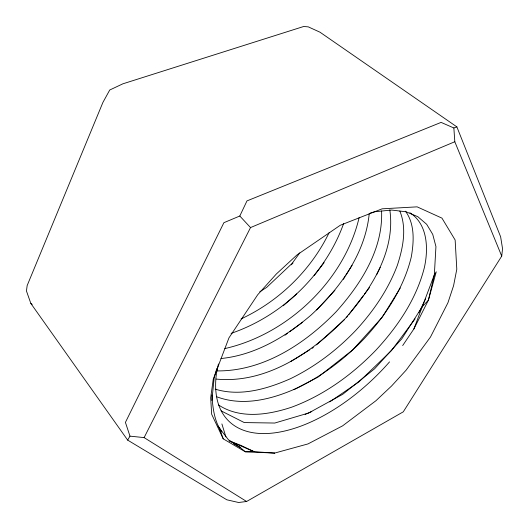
<?xml version="1.0" encoding="UTF-8"?>
<svg xmlns="http://www.w3.org/2000/svg" width="529" height="529" viewBox="0 0 529 529"><rect width="100%" height="100%" fill="white"/><g stroke="black" fill="none" stroke-linecap="round" stroke-linejoin="round"><path stroke-width="0.79" d="M211.871 400.532L214.185 377.699L216.797 368.468M369.242 213.518C365.354 253.596 339.962 288.272 311.204 314.94C285.72 336.867 254.965 355.157 220.95 358.536M501.723 256.115L502.55 248.736L500.632 236.813L456.864 126.867L319.972 32.19L308.268 26.86L303.653 26.503L122.873 83.82L109.734 90.009L102.937 102.362L27.158 285.574L26.45 290.99L30.847 303.448L127.661 440.108L226.842 499.799L238.605 502.497L246.607 501.485L403.283 411.826L501.723 256.115L454.808 141.739L453.862 127.985L441.093 122.391L246.977 200.894L239.802 216.011L223.893 222.689L125.419 422.387L129.975 436.141L127.661 440.108M218.417 363.965L216.566 372.78A138.876 73.194 -45.2 0 0 268.772 433.416A138.876 73.194 -45.2 0 0 389.542 361.882M359.151 217.525C344.359 280.641 287.697 334.421 224.805 348.585M343.632 223.569C325.335 274.485 282.149 315.925 231.08 333.382M413.883 328.952L434.342 274.769L436.24 271.794L428.411 300.181L413.883 328.952L402.675 345.576M418.955 312.619L425.686 298.66M376.628 274.796L380.239 267.403M129.975 436.141L144.113 437.609L250.528 227.576L454.808 141.739M329.098 232.72C310.821 270.365 278.981 301.279 241.079 318.914M400.274 287.988L382.236 317.195L352.79 349.848L318.114 377.078M343.367 279.338L345.106 276.535M345.979 275.126L352.083 265.293M299.751 252.888L292.14 263.382L266.656 287.399L259.779 291.79M415.08 318.868L391.434 350.634L358.86 381.958L329.699 401.901M346.66 317.36L347.652 316.071M348.644 314.775L363.516 295.394M364.507 294.104L369.46 287.644M314.14 275.629L324.112 262.649M316.64 309.974L334.903 290.322M291.307 264.804L292.987 263.025M316.514 344.908L344.346 319.655M283.246 305.755L296.736 293.886M284.992 335.188L287.604 333.263M289.561 331.815L302.614 322.187M290.573 361.605L309.941 349.662M312.017 348.38L313.399 347.527M293.952 389.648L317.387 377.455M305.114 414.405L311.819 411.509M453.862 127.985L456.864 126.867M370.274 213.042L374.863 211.739L391.559 210.039L406.054 211.785L417.804 216.678L426.672 224.303L432.748 234.407L435.942 246.574L434.342 274.769L428.411 300.181L422.4 306.522L401.828 338.765L374.558 368.825L342.713 394.31L308.592 413.043L274.782 423.041L244.259 422.572L221.062 410.854M274.611 453.089L307.984 443.924L342.6 425.852L375.947 400.718L391.586 385.985L406.107 370.181L430.487 337.026L447.918 302.8L453.584 285.68L456.798 269.228L455.145 240.021L441.96 218.133L417.13 206.852L382.117 208.823L340.279 225.261L296.868 255.038L276.336 274.002L257.689 294.772L228.958 337.859L213.266 379.134L210.681 397.828L211.666 414.253L223.238 438.858L245.304 451.773L274.611 453.089L254.125 451.673L245.304 451.773L240.067 447.369L228.402 439.731L218.279 426.645M216.097 379.062C265.406 383.961 310.986 353.445 344.114 319.781C370.703 290.15 395.718 251.493 389.827 209.907M216.473 370.902C262.827 371.57 304.724 344.062 336.001 311.898C360.758 284.304 383.188 249.397 381.581 210.959M216.705 396.763C243.618 406.894 273.215 399.011 298.349 387.486C323.054 375.352 345.179 358.464 364.21 338.639C385.628 315.377 403.825 288.067 411.278 256.975C413.949 241.819 415.007 224.263 405.505 211.197M215.177 389.139C240.272 396.843 267.145 388.994 290.355 378.744C314.92 366.835 336.907 350.125 355.752 330.427C373.295 311.396 388.187 289.674 397.339 265.346C402.953 248.068 407.039 228.502 399.838 211.071M229.044 440.776L240.926 445.398L254.125 451.673L229.851 441.212M233.792 443.831L240.067 447.369M218.305 404.797C239.974 419.332 268.216 414.961 291.585 407.211C323.841 395.302 352.235 374.684 376.007 350.072C397.775 326.532 416.429 299.011 424.364 267.588C428.536 248.835 427.842 224.104 409.849 212.731M144.113 437.609L246.607 501.485M30.847 303.448L32.19 304.406M239.802 216.011L250.528 227.576M211.825 394.879C212.823 407.727 214.185 421.071 221.671 431.988M218.153 426.103L221.618 431.624M219.522 428.695L223.238 438.858M221.896 423.941L225.876 436.861"/></g></svg>
